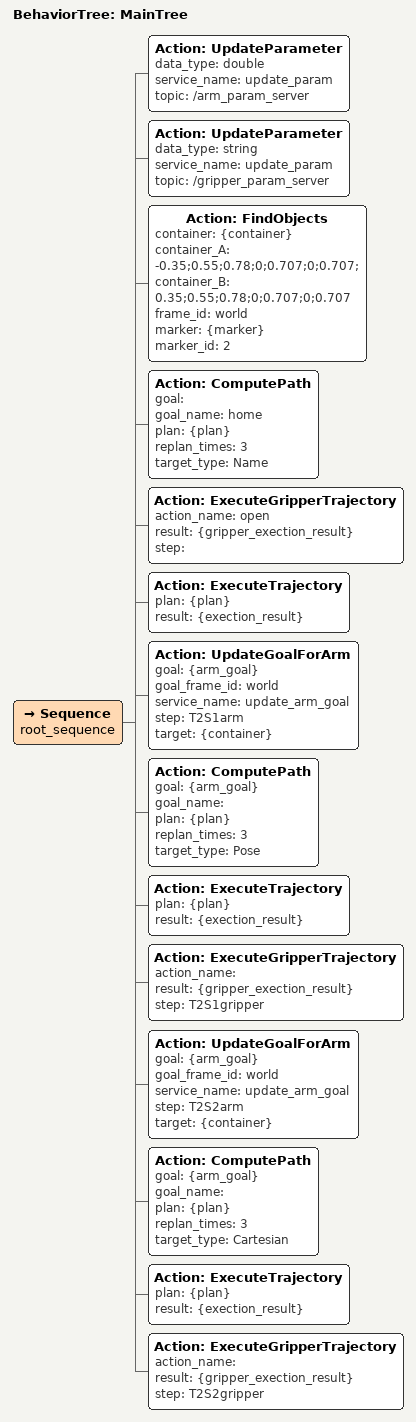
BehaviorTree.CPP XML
<?xml version="1.0"?>
<root main_tree_to_execute="MainTree">
    <BehaviorTree ID="MainTree">
        <Sequence name="root_sequence">
            <Action ID="UpdateParameter" data_type="double" service_name="update_param" topic="/arm_param_server"/>
            <Action ID="UpdateParameter" data_type="string" service_name="update_param" topic="/gripper_param_server"/>
            <Action ID="FindObjects" container="{container}" container_A="-0.35;0.55;0.78;0;0.707;0;0.707;" container_B="0.35;0.55;0.78;0;0.707;0;0.707" frame_id="world" marker="{marker}" marker_id="2"/>
            <Action ID="ComputePath" goal="" goal_name="home" plan="{plan}" replan_times="3" target_type="Name"/>
            <Action ID="ExecuteGripperTrajectory" action_name="open" result="{gripper_exection_result}" step=""/>
            <Action ID="ExecuteTrajectory" plan="{plan}" result="{exection_result}"/>
            <Action ID="UpdateGoalForArm" goal="{arm_goal}" goal_frame_id="world" service_name="update_arm_goal" step="T2S1arm" target="{container}"/>
            <Action ID="ComputePath" goal="{arm_goal}" goal_name="" plan="{plan}" replan_times="3" target_type="Pose"/>
            <Action ID="ExecuteTrajectory" plan="{plan}" result="{exection_result}"/>
            <Action ID="ExecuteGripperTrajectory" action_name="" result="{gripper_exection_result}" step="T2S1gripper"/>
            <Action ID="UpdateGoalForArm" goal="{arm_goal}" goal_frame_id="world" service_name="update_arm_goal" step="T2S2arm" target="{container}"/>
            <Action ID="ComputePath" goal="{arm_goal}" goal_name="" plan="{plan}" replan_times="3" target_type="Cartesian"/>
            <Action ID="ExecuteTrajectory" plan="{plan}" result="{exection_result}"/>
            <Action ID="ExecuteGripperTrajectory" action_name="" result="{gripper_exection_result}" step="T2S2gripper"/>
        </Sequence>
    </BehaviorTree>
</root>
